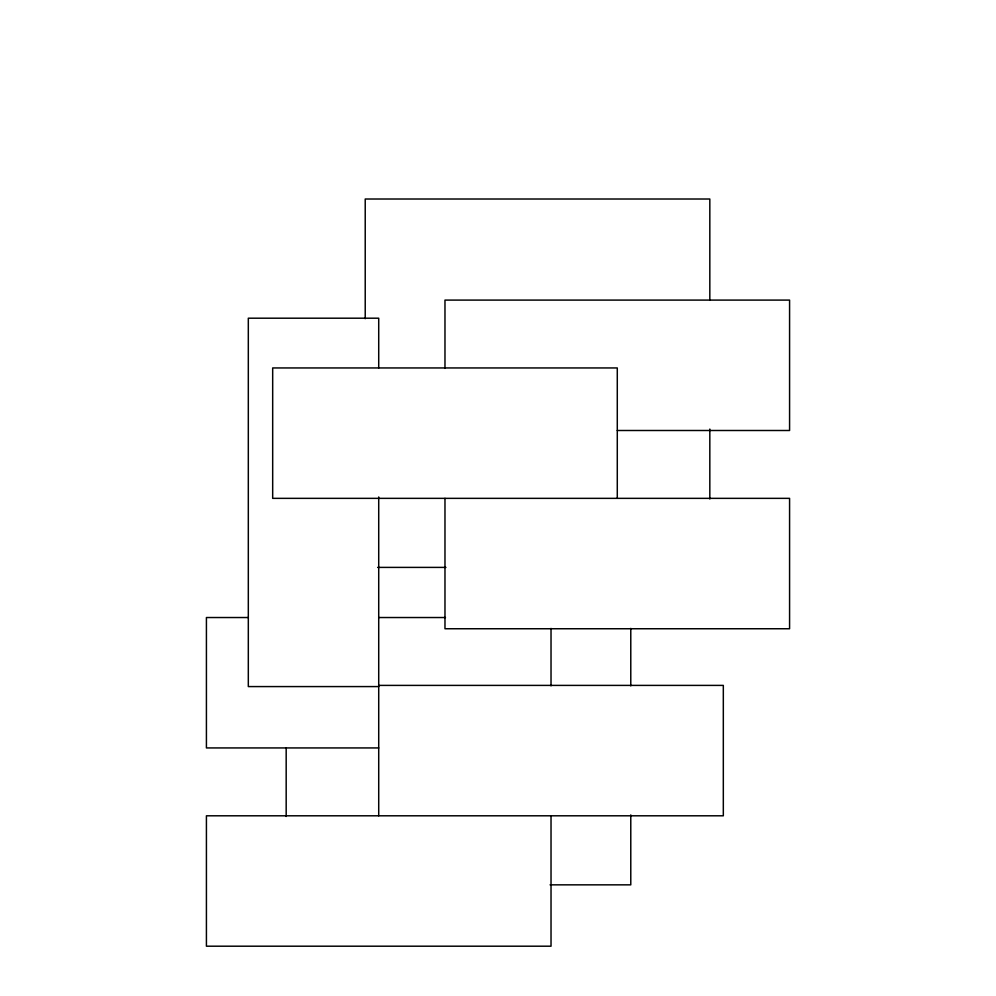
<?xml version="1.0" encoding="UTF-8"?>
<svg xmlns="http://www.w3.org/2000/svg" width="996" height="996" viewBox="0 0 996 996"><rect width="100%" height="100%" fill="white"/><g stroke="black" fill="none" stroke-linecap="round" stroke-linejoin="round"><path stroke-width="1.49" d="M617.283 430.496L789.579 430.496L789.579 300.095L444.975 300.095L444.975 368.396M377.633 567.396L445.934 567.396M248.328 617.532L206.421 617.532L206.421 747.934L378.717 747.934M378.717 617.532L445.473 617.532M378.717 685.397L723.32 685.397L723.32 815.799L206.421 815.799L206.421 946.2L551.025 946.2L551.025 815.799M378.717 686.58L248.315 686.58L248.315 318.197L378.717 318.197L378.717 367.947M550.066 884.846L630.779 884.846L630.779 814.902M709.824 300.045L709.824 199.013L365.221 199.013L365.221 318.708M709.824 429.064L709.824 499.008M630.779 628.376L630.779 685.883M617.283 498.349L617.283 367.947L272.68 367.947L272.68 498.349L789.579 498.349L789.579 628.75L444.975 628.75L444.975 498.349M551.025 628.401L551.025 685.846M378.717 496.954L378.717 815.799M286.176 748.058L286.176 816.459"/></g></svg>
